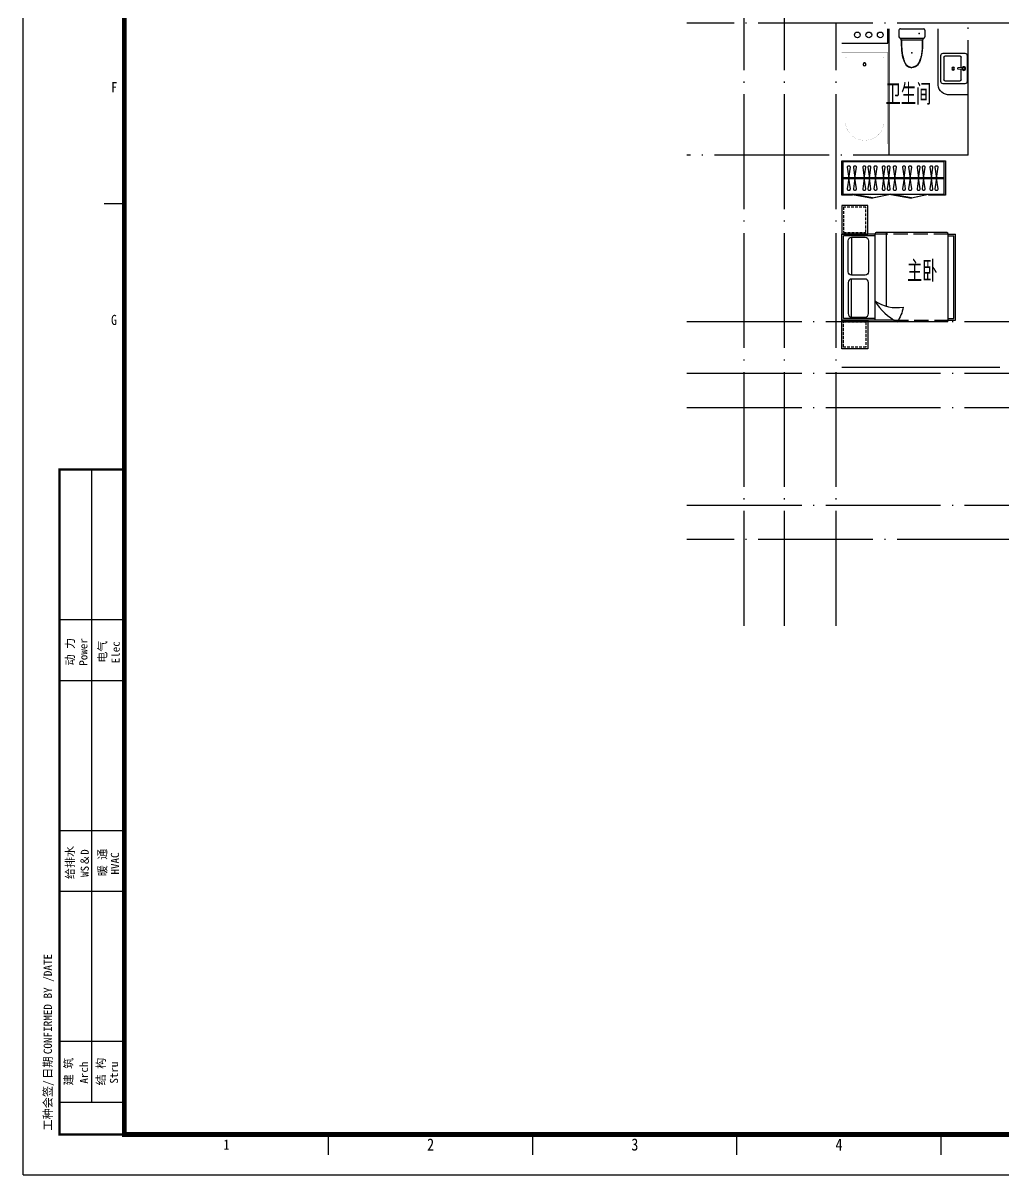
# Model space of a CAD drawing. Extents: x 921942 to 1159542, y -958603 to -790785.
# Drawn here: x 1040742 to 1057835, y -958603 to -938535 of the extents above; entities that cross this region are included whole.
import ezdxf
from ezdxf.enums import TextEntityAlignment as Align

# ---------------------------------------------------------------- set-up
doc = ezdxf.new("R2010")
doc.units = 0
doc.header["$LTSCALE"] = 1000
doc.header["$MEASUREMENT"] = 0
doc.linetypes.add('DASH', pattern=[0.35, 0.25, -0.1])
doc.linetypes.add('DOTE', pattern=[2.42, 2, -0.2, 0.02, -0.2])
doc.layers.get('0').update_dxf_attribs({"linetype": 'CONTINUOUS'})
for name, color, linetype in [('DOTE', 1, 'DOTE'), ('TT', 7, 'CONTINUOUS'), ('厨卫', 8, 'CONTINUOUS'), ('图框', 255, 'CONTINUOUS'), ('家具', 8, 'CONTINUOUS'), ('看线', 2, 'CONTINUOUS')]:
    doc.layers.add(name, color=color, linetype=linetype)
doc.styles.get("Standard").update_dxf_attribs({"font": 'GBENOR', "bigfont": 'GBCBIG'})
doc.styles.add('TKZ1', font='SIMHEI.TTF', dxfattribs={"width": 0.7})
doc.styles.add('图签栏', font='SimSun.ttf')

# ---------------------------------------------------------------- blocks, each defined once
blk = doc.blocks.new('图框2')
at = {"layer": '图框', "color": 0}
for p, q in [((0, 0), (0, 59400)), ((2000, 23960), (2500, 23960)), ((900, 17400), (2500, 17400)), ((900, 17400), (2500, 17400)), ((1700, 1800), (1700, 17400)), ((900, 13700), (2500, 13700)), ((900, 12200), (2500, 12200)), ((900, 8500), (2500, 8500)), ((900, 7000), (2500, 7000)), ((900, 3300), (2500, 3300)), ((900, 1800), (2500, 1800)), ((7538, 500), (7538, 1000)), ((12575, 500), (12575, 1000)), ((17612, 500), (17612, 1000)), ((22650, 500), (22650, 1000)), ((0, 0), (84100, 0))]:
    blk.add_line(p, q, dxfattribs=at)
at = {"layer": '图框', "color": 0, "const_width": 120}
blk.add_lwpolyline([(83100, 58400), (2500, 58400), (2500, 1000), (83100, 1000)], close=True, dxfattribs=at)
at = {"layer": '图框', "color": 0, "const_width": 60}
blk.add_lwpolyline([(2500, 1000), (900, 1000), (900, 17400), (2500, 17400)], dxfattribs=at)
at = {"layer": '图框', "color": 0, "style": 'TKZ1', "width": 0.85}
for s, height, p in [('F', 250, (2250, 26830)), ('G', 250, (2244, 21090)), ('1', 250, (5019, 750)), ('2', 300, (10056, 750)), ('3', 300, (15094, 750)), ('4', 300, (20131, 750))]:
    blk.add_text(s, height=height, dxfattribs=at).set_placement(p, align=Align.MIDDLE)
at = {"layer": '图框', "color": 0, "style": '图签栏'}
for s, p in [('动 力', (1156, 12907)), ('电气', (1956, 12907)), ('给排水', (1156, 7707)), ('暖 通', (1956, 7707)), ('建 筑', (1116, 2550)), ('结 构', (1916, 2550))]:
    blk.add_text(s, height=200, rotation=90, dxfattribs=at).set_placement(p, align=Align.MIDDLE)
for s, height, p in [('Power', 200, (1588, 12561)), ('Elec', 200, (2385, 12619)), ('WS＆D', 200, (1623, 7351)), ('HVAC', 200, (2368, 7411)), ('CONFIRMED BY /DATE', 202.02, (712, 2979)), ('日期', 202, (713, 2372)), ('Arch', 200, (1602, 2253)), ('Stru', 200, (2344, 2253)), ('工种会签/', 202, (714, 1094))]:
    blk.add_text(s, height=height, rotation=90, dxfattribs=at).set_placement(p)
blk = doc.blocks.new('dgfgf')
at = {"layer": '家具'}
blk.add_lwpolyline([(7597, -62676), (7147, -62676), (7147, -63176), (7597, -63176), (7597, -62676), (7517, -62676)], dxfattribs=at)
at = {"layer": '家具', "color": 251, "linetype": 'DASH', "ltscale": 0.2}
blk.add_lwpolyline([(7567, -62706), (7177, -62706), (7177, -63146), (7567, -63146)], close=True, dxfattribs=at)
blk = doc.blocks.new('A$C72813290')
at = {"layer": '家具'}
for p, q in [((579, 500), (579, 2010)), ((1830, 2030), (599, 2030)), ((779, 753), (779, 2030)), ((579, 2000), (0, 2000)), ((0, 500), (0, 2000)), ((30, 530), (30, 1970)), ((579, 1970), (30, 1970)), ((170, 1945), (170, 1283)), ((1850, 500), (1850, 2000)), ((1850, 2000), (1980, 2000)), ((1850, 1970), (1950, 1970)), ((1950, 530), (1950, 1970)), ((1980, 500), (1980, 2000)), ((170, 555), (170, 1217)), ((912, 500), (0, 500)), ((579, 530), (30, 530)), ((1830, 470), (967, 470)), ((1850, 530), (1950, 530)), ((1850, 500), (1980, 500))]:
    blk.add_line(p, q, dxfattribs=at)
at = {"layer": '家具', "linetype": 'DASH'}
for p, q in [((1850, 2000), (579, 2000)), ((912, 500), (1850, 500))]:
    blk.add_line(p, q, dxfattribs=at)
at = {"layer": '家具'}
for points in [[(170, 1945), (405, 1945, -0.414214), (465, 1885), (465, 1343, -0.414214), (405, 1283), (170, 1283, -0.414214), (110, 1343), (110, 1885, -0.414214)], [(170, 555), (405, 555, 0.414214), (465, 615), (465, 1157, 0.414214), (405, 1217), (170, 1217, 0.414214), (110, 1157), (110, 615, 0.414214)]]:
    blk.add_lwpolyline(points, format="xyb", close=True, dxfattribs=at)
blk.add_lwpolyline([(579, 833, 0.180302), (1071, 725, -0.088637), (967, 470, 28871.271551)], format="xyb", dxfattribs=at)
for centre, radius, start, end in [((599, 2010), 20, 90, 180), ((1819, 2001), 30.7, 357.6884, 69.6917), ((1392, 1313), 944, 210.6075, 243.2773), ((1819, 499), 30.7, 290.3566, 2.3152)]:
    blk.add_arc(centre, radius, start, end, dxfattribs=at)
blk.add_blockref('dgfgf', (-7147, 65176), dxfattribs=at)
at = {"layer": '家具', "xscale": -1, "rotation": 180}
blk.add_blockref('dgfgf', (-7147, -62676), dxfattribs=at)
blk = doc.blocks.new('sderg fhfgjghj')
at = {"layer": '家具'}
blk.add_line((934, 186), (934, 206), dxfattribs=at)
at = {"layer": '家具', "color": 8}
for p, q in [((-553, -83), (1212, -84)), ((-553, -103), (1212, -104))]:
    blk.add_line(p, q, dxfattribs=at)
at = {"layer": '家具'}
for points in [[(-390, 187), (-390, 207), (-573, 207), (-573, -393), (1232, -394), (1232, 206), (934, 206)], [(-388, 187), (934, 186), (1212, 186), (1212, -374), (-553, -373), (-553, 187), (-388, 187)]]:
    blk.add_lwpolyline(points, dxfattribs=at)
for points in [[(-388, 196), (-40, 259), (-39, 250), (-386, 187)], [(276, 196), (-40, 259), (-42, 250), (274, 187)], [(278, 196), (640, 259), (642, 249), (280, 186)], [(934, 196), (640, 259), (638, 249), (932, 186)]]:
    blk.add_lwpolyline(points, close=True, dxfattribs=at)
at = {"layer": '家具', "color": 8}
for points in [[(-479, -280), (-452, -93), (-479, 93, -0.459921), (-459, 117), (-445, 117, -0.459921), (-425, 93), (-452, -93), (-425, -280, -0.459921), (-445, -303), (-459, -303, -0.459921)], [(-372, -280), (-346, -93), (-372, 93, -0.459921), (-353, 117), (-338, 117, -0.459921), (-319, 93), (-346, -93), (-319, -280, -0.459921), (-338, -303), (-353, -303, -0.459921)], [(-209, -280), (-182, -93), (-209, 93, -0.459921), (-189, 117), (-175, 117, -0.459921), (-155, 93), (-182, -93), (-155, -280, -0.459921), (-175, -303), (-189, -303, -0.459921)], [(-120, -280), (-93, -93), (-120, 93, -0.459921), (-100, 117), (-86, 117, -0.459921), (-66, 93), (-93, -93), (-66, -280, -0.459921), (-86, -303), (-100, -303, -0.459921)], [(-13, -280), (13, -93), (-13, 93, -0.459921), (6, 117), (21, 117, -0.459921), (40, 93), (13, -93), (40, -280, -0.459921), (21, -303), (6, -303, -0.459921)], [(128, -280), (155, -93), (128, 93, -0.459921), (148, 117), (162, 117, -0.459921), (182, 93), (155, -93), (182, -280, -0.459921), (162, -303), (148, -303, -0.459921)], [(217, -280), (244, -93), (217, 93, -0.459921), (236, 117), (251, 117, -0.459921), (270, 93), (244, -93), (270, -280, -0.459921), (251, -303), (236, -303, -0.459921)], [(323, -280), (350, -93), (323, 93, -0.459921), (343, 117), (357, 117, -0.459921), (377, 93), (350, -93), (377, -280, -0.459921), (357, -303), (343, -303, -0.459921)], [(483, -280), (510, -93), (483, 93, -0.459921), (503, 117), (518, 117, -0.459921), (537, 93), (510, -93), (537, -280, -0.459921), (518, -303), (503, -303, -0.459921)], [(590, -280), (617, -93), (590, 93, -0.459921), (610, 117), (624, 117, -0.459921), (644, 93), (617, -93), (644, -280, -0.459921), (624, -303), (610, -303, -0.459921)], [(737, -280), (764, -93), (737, 93, -0.459921), (757, 117), (771, 117, -0.459921), (791, 93), (764, -93), (791, -280, -0.459921), (771, -303), (757, -303, -0.459921)], [(826, -280), (852, -93), (826, 93, -0.459921), (845, 117), (860, 117, -0.459921), (879, 93), (852, -93), (879, -280, -0.459921), (860, -303), (845, -303, -0.459921)], [(961, -280), (988, -93), (961, 93, -0.459921), (981, 117), (995, 117, -0.459921), (1015, 93), (988, -93), (1015, -280, -0.459921), (995, -303), (981, -303, -0.459921)], [(1049, -280), (1076, -93), (1049, 93, -0.459921), (1069, 117), (1083, 117, -0.459921), (1103, 93), (1076, -93), (1103, -280, -0.459921), (1083, -303), (1069, -303, -0.459921)]]:
    blk.add_lwpolyline(points, format="xyb", close=True, dxfattribs=at)
blk = doc.blocks.new('asfdgfh')
at = {"layer": '厨卫', "ltscale": 100}
for p, q in [((-266, -207, 0), (-266, -92, 0)), ((159, -67, 0), (-241, -67, 0)), ((145, -40, 0), (-228, -40, 0)), ((184, -207, 0), (184, -92, 0)), ((159, -232, 0), (-241, -232, 0))]:
    blk.add_line(p, q, dxfattribs=at)
for centre, radius, start, end in [((-241, -92, 0), 25, 90, 180), ((-261, -39, 0), 33.7, 303.6157, 10.847), ((178, -39, 0), 33.9, 169.3113, 235.1347), ((159, -92, 0), 25, 0, 90), ((-241, -207, 0), 25, 180, 270), ((159, -207, 0), 25, 270, 0)]:
    blk.add_arc(centre, radius, start, end, dxfattribs=at)
for points, knots in [([(-227, -33, 0), (-227, 85, 0), (-226, 243, 0), (-137, 424, 0), (-69, 441, 0), (-41, 448, 0)], [0, 0, 0, 0, 355.24272, 473.249847, 556.576042, 556.576042, 556.576042, 556.576042]), ([(-222, -41, 0), (-222, -2, 0), (-222, 29, 0), (-220, 90, 0), (-219, 121, 0), (-213, 182, 0), (-208, 213, 0), (-198, 258, 0), (-194, 273, 0), (-187, 296, 0), (-184, 303, 0), (-180, 315, 0), (-179, 319, 0), (-176, 326, 0), (-174, 330, 0), (-170, 341, 0), (-167, 348, 0), (-160, 363, 0), (-156, 369, 0), (-148, 382, 0), (-143, 389, 0), (-134, 400, 0), (-129, 405, 0), (-121, 412, 0), (-118, 414, 0), (-112, 418, 0), (-109, 420, 0), (-102, 423, 0), (-99, 425, 0), (-92, 428, 0), (-89, 429, 0), (-78, 433, 0), (-71, 435, 0), (-56, 440, 0), (-48, 441, 0), (-40, 443, 0)], [0, 0, 0, 0, 92.762674, 92.762674, 185.525347, 185.525347, 278.288021, 278.288021, 324.669358, 324.669358, 347.860026, 347.860026, 359.45536, 359.45536, 371.050694, 371.050694, 394.241363, 394.241363, 417.432031, 417.432031, 440.6227, 440.6227, 463.813368, 463.813368, 475.408702, 475.408702, 487.004036, 487.004036, 498.599371, 498.599371, 510.194705, 510.194705, 533.385373, 533.385373, 556.576042, 556.576042, 556.576042, 556.576042]), ([(140, -40, 0), (140, -2, 0), (139, 29, 0), (138, 90, 0), (136, 121, 0), (130, 182, 0), (125, 213, 0), (115, 258, 0), (111, 273, 0), (104, 296, 0), (101, 303, 0), (97, 315, 0), (96, 319, 0), (93, 326, 0), (92, 330, 0), (87, 341, 0), (84, 348, 0), (77, 363, 0), (73, 369, 0), (65, 382, 0), (61, 389, 0), (51, 400, 0), (46, 405, 0), (38, 412, 0), (35, 414, 0), (29, 418, 0), (26, 420, 0), (20, 423, 0), (16, 425, 0), (10, 428, 0), (6, 429, 0), (-4, 433, 0), (-12, 435, 0), (-27, 440, 0), (-35, 441, 0), (-43, 443, 0)], [0, 0, 0, 0, 92.762674, 92.762674, 185.525347, 185.525347, 278.288021, 278.288021, 324.669358, 324.669358, 347.860026, 347.860026, 359.45536, 359.45536, 371.050694, 371.050694, 394.241363, 394.241363, 417.432031, 417.432031, 440.6227, 440.6227, 463.813368, 463.813368, 475.408702, 475.408702, 487.004036, 487.004036, 498.599371, 498.599371, 510.194705, 510.194705, 533.385373, 533.385373, 556.576042, 556.576042, 556.576042, 556.576042]), ([(145, -33, 0), (144, 85, 0), (143, 243, 0), (54, 424, 0), (-13, 441, 0), (-41, 448, 0)], [0, 0, 0, 0, 355.24272, 473.249847, 556.576042, 556.576042, 556.576042, 556.576042])]:
    blk.add_open_spline(points, degree=3, knots=knots, dxfattribs=at)
at = {"layer": '厨卫'}
for p in [(-42, 189, 0), (-171, -149, 0)]:
    blk.add_point(p, dxfattribs=at)
blk = doc.blocks.new('dfdsf')
at = {"layer": '家具'}
for p, q in [((-6119, -27345), (-6119, -27726)), ((-5626, -27307), (-6081, -27307)), ((-5588, -27726), (-5588, -27345)), ((-6081, -27765), (-5626, -27765))]:
    blk.add_line(p, q, dxfattribs=at)
at = {"layer": '家具', "color": 8}
for p, q in [((-6068, -27695), (-6068, -27428)), ((-6049, -27409), (-5869, -27409)), ((-5872, -27364), (-5886, -27364)), ((-5867, -27351), (-5876, -27341)), ((-5867, -27377), (-5876, -27387)), ((-5870, -27392), (-5866, -27466)), ((-5866, -27466), (-5841, -27466)), ((-5854, -27345), (-5854, -27332)), ((-5854, -27383), (-5854, -27396)), ((-5837, -27392), (-5841, -27466)), ((-5831, -27341), (-5840, -27350)), ((-5831, -27387), (-5840, -27377)), ((-5838, -27409), (-5658, -27409)), ((-5835, -27364), (-5821, -27364)), ((-5639, -27428), (-5639, -27695)), ((-5658, -27714), (-6049, -27714))]:
    blk.add_line(p, q, dxfattribs=at)
for centre, radius in [((-5854, -27364), 32.3), ((-5854, -27364), 18.8), ((-5855, -27549), 25.4), ((-5855, -27549), 16)]:
    blk.add_circle(centre, radius, dxfattribs=at)
at = {"layer": '家具'}
for centre, start, end in [((-6081, -27345), 90, 180), ((-5626, -27345), 0, 90), ((-6081, -27726), 180, 270), ((-5626, -27726), 270, 0)]:
    blk.add_arc(centre, 38.1, start, end, dxfattribs=at)
at = {"layer": '家具', "color": 8}
for centre, start, end in [((-6049, -27428), 90, 180), ((-5658, -27428), 0, 90), ((-6049, -27695), 180, 270), ((-5658, -27695), 270, 0)]:
    blk.add_arc(centre, 19.1, start, end, dxfattribs=at)
blk = doc.blocks.new('_E4')
at = {"const_width": 1.5}
for points in [[(-750, -750), (-750, 0)], [(-750, 0), (750, 0)], [(750, 0), (750, -750)], [(670, -86), (670, -660)], [(750, -750), (-750, -750)]]:
    blk.add_lwpolyline(points, dxfattribs=at)
for points in [[(-399, -56, 0.387266), (-690, -373, 0.387266)], [(670, -86, 0.423143), (640, -56), (-399, -56)], [(-399, -690, -0.387266), (-690, -373, -0.387266)], [(670, -660, -0.423143), (640, -690), (-399, -690)]]:
    blk.add_lwpolyline(points, format="xyb", dxfattribs=at)
for radius in [25, 23]:
    blk.add_circle((550, -375), radius)
at = {"width": 0.8, "flags": 9}
for tag in ['XSIZE', 'YSIZE']:
    blk.add_attdef(tag, (0, 0), '', height=0.5, dxfattribs=at)

msp = doc.modelspace()

# ---------------------------------------------------------------- linework, layer by layer
at = {"layer": 'DOTE', "color": 1, "linetype": 'DOTE'}
for p, q in [((1053310, -949035), (1053310, -928249)), ((1084591, -938535), (1052310, -938535)), ((1053310, -949035), (1053310, -949035)), ((1053310, -949035), (1053310, -949035)), ((1053310, -949035), (1053310, -949035))]:
    msp.add_line(p, q, dxfattribs=at)
at = {"layer": 'DOTE', "linetype": 'DOTE'}
for p, q in [((1054010, -949035), (1054010, -928235)), ((1057210, -940835), (1057210, -928235)), ((1054910, -949035), (1054910, -938535)), ((1057210, -940835), (1052310, -940835)), ((1052310, -943735), (1084591, -943735)), ((1052310, -944635), (1084591, -944635)), ((1052310, -945235), (1084591, -945235)), ((1052310, -946935), (1084591, -946935)), ((1084591, -947535), (1052310, -947535))]:
    msp.add_line(p, q, dxfattribs=at)
at = {"layer": '厨卫'}
for p, q in [((1055810, -938885), (1055810, -938635)), ((1055834, -940835), (1055834, -938635)), ((1055010, -938885), (1055810, -938885))]:
    msp.add_line(p, q, dxfattribs=at)
for centre in [(1055280, -938743), (1055480, -938743), (1055680, -938743)]:
    msp.add_circle(centre, 50, dxfattribs=at)
at = {"layer": '家具'}
msp.add_lwpolyline([(1057210, -939785), (1056886, -939785, -0.403389), (1056687, -939615), (1056687, -938635)], format="xyb", dxfattribs=at)
at = {"layer": '看线'}
msp.add_lwpolyline([(1057760, -944535), (1055010, -944535)], dxfattribs=at)

# ---------------------------------------------------------------- block references
at = {"layer": '厨卫', "rotation": 180}
msp.add_blockref('asfdgfh', (1056189, -938867, 0), dxfattribs=at)
at = {"layer": '厨卫', "xscale": -1.066699999966659, "yscale": 1.066699999966659, "zscale": 1.0667, "rotation": 270}
msp.add_blockref('_E4', (1055806, -939842), dxfattribs=at)
at = {"layer": '图框', "color": 0, "linetype": 'ByBlock', "xscale": 0.7063020216301084, "yscale": 0.7063020213972777, "zscale": 0.7063020214030876}
msp.add_blockref('图框2', (1040742, -958603), dxfattribs=at)
at = {"layer": '家具', "xscale": -1}
for name, p, rotation in [('dfdsf', (1084499, -933474), 270.0000000533608), ('sderg fhfgjghj', (1055583, -941329), 180)]:
    msp.add_blockref(name, p, dxfattribs=dict(at, rotation=rotation))
at = {"layer": '家具'}
msp.add_blockref('A$C72813290', (1055010, -944212), dxfattribs=at)

# ---------------------------------------------------------------- texts
at = {"layer": 'TT', "color": 0, "linetype": 'Continuous'}
for s, p in [('卫生间', (1055774, -939960)), ('主卧', (1056146, -943043))]:
    msp.add_text(s, height=367.5, dxfattribs=at).set_placement(p)

doc.saveas('drawing.dxf')
